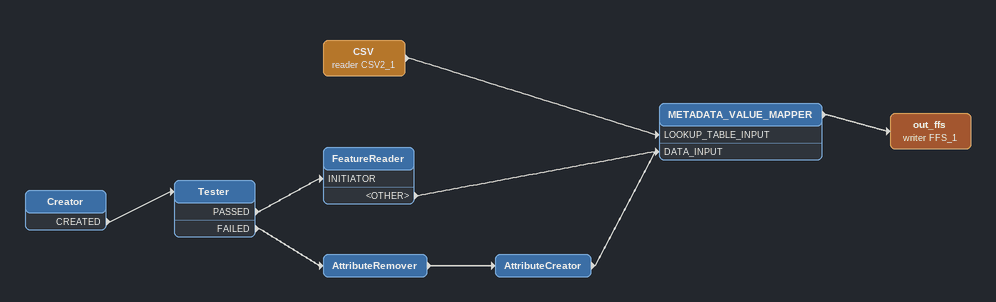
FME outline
Creator
    CREATED -> Tester
Tester
    PASSED -> FeatureReader [INITIATOR]
    FAILED -> AttributeRemover
FeatureReader
    <OTHER> -> METADATA_VALUE_MAPPER [DATA_INPUT]
AttributeRemover
    -> AttributeCreator
AttributeCreator
    -> METADATA_VALUE_MAPPER [DATA_INPUT]
CSV (reader CSV2_1)
    -> METADATA_VALUE_MAPPER [LOOKUP_TABLE_INPUT]
METADATA_VALUE_MAPPER
    -> out_ffs (writer FFS_1)
out_ffs (writer FFS_1)
